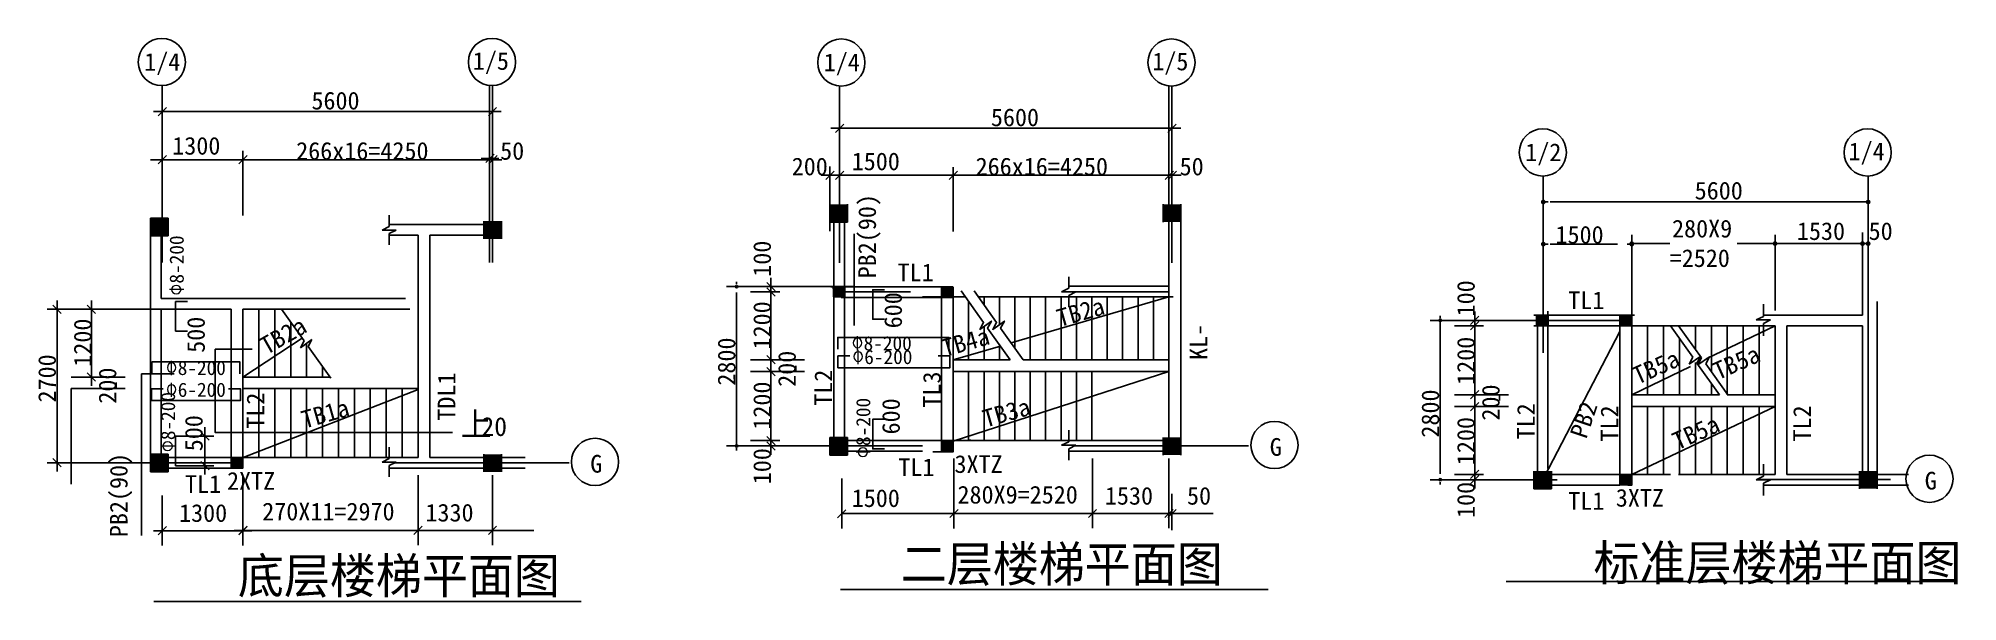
# Model space of a CAD drawing. Header units: metres. Extents: x 181446 to 213996, y 39657 to 49201.
import ezdxf

# ---------------------------------------------------------------- set-up
doc = ezdxf.new("R2010")
doc.units = ezdxf.units.M
for name, color, linetype in [('1', 7, 'Continuous'), ('15001', 7, 'Continuous'), ('220', 2, 'Continuous'), ('DOTE', 1, 'Continuous'), ('GJ', 1, 'Continuous'), ('PUB_DIM', 3, 'Continuous'), ('PUB_TEXT', 7, 'Continuous'), ('STAIR', 2, 'Continuous'), ('WALL', 255, 'Continuous'), ('WLL1', 7, 'Continuous')]:
    doc.layers.add(name, color=color, linetype=linetype)
doc.dimstyles.get("Standard").update_dxf_attribs({"dimtxt": 2.5, "dimasz": 2.5, "dimexe": 1.25, "dimexo": 0.625, "dimtad": 1, "dimcen": 2.5, "dimazin": 3, "dimtfac": 1, "dimtmove": 0, "dimatfit": 3})

# ---------------------------------------------------------------- blocks, each defined once
blk = doc.blocks.new('_DIMX')
blk.add_line((-150, 0), (150, 0))
blk.add_lwpolyline([(-70, -70), (70, 70)])
blk = doc.blocks.new('DOT')
at = {"color": 0, "linetype": 'BYBLOCK'}
blk.add_line((-0.5, 0), (-1, 0), dxfattribs=at)
blk.add_lwpolyline([(-0.25, 0, 0.5, 0.5, 1), (0.25, 0, 0.5, 0.5, 1)], format="xyseb", close=True, dxfattribs=at)
blk = doc.blocks.new('*D1')
for p, q in [((182002.46, 43269.39), (182002.46, 42684.32)), ((182002.21, 42684.32), (182001.96, 42684.32)), ((182002.46, 42099.25), (182002.46, 42684.32)), ((182002.46, 42684.32), (182002.46, 42684.32)), ((182002.71, 42684.32), (182002.96, 42684.32))]:
    blk.add_line(p, q)
at = {"layer": 'Defpoints'}
for p in [(182002.46, 43269.39), (182002.46, 42684.32), (182002.46, 42099.25)]:
    blk.add_point(p, dxfattribs=at)
at = {"layer": 'WALL', "insert": (182002.46, 42685.445), "char_height": 1, "attachment_point": 5}
blk.add_mtext('1200', dxfattribs=at)
blk = doc.blocks.new('*D2')
for p, q in [((182002.46, 42099.25), (182002.46, 41645.55)), ((182002.46, 42010.68), (182002.46, 41645.55)), ((182002.21, 41645.55), (182001.96, 41645.55)), ((182002.46, 41645.55), (182002.46, 41645.55)), ((182002.71, 41645.55), (182002.96, 41645.55))]:
    blk.add_line(p, q)
at = {"layer": 'Defpoints'}
for p in [(182002.46, 42099.25), (182002.46, 42010.68), (182002.46, 41645.55)]:
    blk.add_point(p, dxfattribs=at)
at = {"layer": 'WALL', "insert": (182002.46, 41646.675), "char_height": 1, "attachment_point": 5}
blk.add_mtext('100', dxfattribs=at)

msp = doc.modelspace()

# ---------------------------------------------------------------- hatches: boundary and pattern name
at = {"layer": 'WALL'}
h = msp.add_hatch(dxfattribs=at)
h.set_pattern_fill('SOLID')
h.paths.add_polyline_path([(194926.44, 44814.54), (194926.44, 44994.54), (195126.44, 44994.54), (195126.44, 44814.54)])
h = msp.add_hatch(dxfattribs=at)
h.set_pattern_fill('SOLID')
h.paths.add_polyline_path([(196761.86, 44804.54), (196761.86, 44984.54), (196961.86, 44984.54), (196961.86, 44804.54)])
h = msp.add_hatch(dxfattribs=at)
h.set_pattern_fill('SOLID')
h.paths.add_polyline_path([(206853.45, 44332.74), (206853.45, 44512.73), (207053.45, 44512.73), (207053.45, 44332.74)])
h = msp.add_hatch(dxfattribs=at)
h.set_pattern_fill('SOLID')
h.paths.add_polyline_path([(208269.32, 44332.74), (208269.32, 44512.73), (208469.32, 44512.73), (208469.32, 44332.74)])
h = msp.add_hatch(dxfattribs=at)
h.set_pattern_fill('SOLID')
h.paths.add_polyline_path([(196761.86, 42194.54), (196761.86, 42374.54), (196961.86, 42374.54), (196961.86, 42194.54)])
h = msp.add_hatch(dxfattribs=at)
h.set_pattern_fill('SOLID')
h.paths.add_polyline_path([(184715.74, 41919.25), (184715.74, 42099.25), (184915.74, 42099.25), (184915.74, 41919.25)])
h = msp.add_hatch(dxfattribs=at)
h.set_pattern_fill('SOLID')
h.paths.add_polyline_path([(208269.32, 41632.73), (208269.32, 41812.73), (208469.32, 41812.73), (208469.32, 41632.73)])

# ---------------------------------------------------------------- linework, layer by layer
for p, q in [((183547.16, 45406.16), (183547.16, 48401.02)), ((189097.16, 45406.16), (189097.16, 48401.02)), ((189147.16, 45828.78), (189147.16, 48401.02)), ((189147.16, 45406.16), (189147.16, 48401.02)), ((195034.92, 45398.03), (195034.92, 48392.9)), ((200620.88, 45398.03), (200620.88, 48392.9)), ((200670.88, 45398.03), (200670.88, 48392.9)), ((200670.88, 45820.65), (200670.88, 48392.9)), ((189147.16, 47961.2), (183547.16, 47961.2)), ((200670.88, 47678), (195070.88, 47678)), ((183547.16, 46201.29), (183547.16, 47295.12)), ((183547.16, 46201.29), (183547.16, 47295.12)), ((184915.74, 46201.29), (184915.74, 47295.12)), ((184915.74, 47295.12), (184915.74, 46995.12)), ((189147.16, 46201.29), (189147.16, 47323.51)), ((183347.16, 47145.12), (189147.16, 47145.12)), ((184916.74, 47145.12), (189153.56, 47145.12)), ((184963.14, 47145.12), (185003.14, 47145.12)), ((194870.88, 45936.98), (194870.88, 47030.81)), ((194870.88, 46880.81), (200670.88, 46880.81)), ((196440.46, 46880.81), (200677.27, 46880.81)), ((196948.05, 46880.81), (196988.05, 46880.81)), ((196961.86, 45926.98), (196961.86, 47020.8)), ((196961.86, 47020.8), (196961.86, 46720.8)), ((200670.88, 45936.98), (200670.88, 47059.2)), ((206969.32, 43873.79), (206969.32, 46868.65)), ((212479.32, 41724.16), (212479.32, 46868.65)), ((212479.32, 46428.83), (207087.05, 46428.83)), ((207087.05, 45714.96), (208227.05, 45714.96)), ((208469.32, 44591.13), (208469.32, 45873.36)), ((208549.32, 45723.36), (209112.9, 45723.36)), ((212479.32, 45723.36), (210255.75, 45723.36)), ((210899.32, 44591.13), (210899.32, 45873.36)), ((212479.32, 44591.13), (212479.32, 45873.36)), ((208469.32, 44412.73), (208469.32, 45506.56)), ((212479.32, 44412.73), (212479.32, 45534.96)), ((193964.31, 44995.97), (193116.42, 44995.97)), ((193886.94, 44995.97), (193136.42, 44995.97)), ((193286.42, 45035.97), (193286.42, 45075.97)), ((193540.36, 44995.97), (194019.7, 44995.97)), ((193869.7, 44905.54), (193869.7, 44994.97)), ((182440.6, 44610.68), (181592.7, 44610.68)), ((182363.23, 44610.68), (181612.7, 44610.68)), ((181762.7, 42010.68), (181762.7, 44610.68)), ((182345.98, 43462.82), (182345.98, 44610.68)), ((193286.42, 42295.97), (193286.42, 44895.97)), ((193526.17, 44904.54), (194019.7, 44904.54)), ((193526.17, 44904.54), (194019.7, 44904.54)), ((193869.7, 43755.69), (193869.7, 44903.54)), ((205900.49, 44421.3), (205052.59, 44421.3)), ((205900.49, 44421.3), (205052.59, 44421.3)), ((205222.59, 44461.3), (205222.59, 44501.3)), ((205222.59, 44421.3), (205222.59, 41821.3)), ((205222.59, 44381.3), (205222.59, 44341.3)), ((205462.35, 44421.3), (205955.87, 44421.3)), ((205462.35, 44332.73), (205955.87, 44332.73)), ((205462.35, 44332.73), (205955.87, 44332.73)), ((205805.87, 44333.73), (205805.87, 44420.3)), ((205805.87, 43163.59), (205805.87, 44331.73)), ((193526.17, 43754.69), (194019.7, 43754.69)), ((193526.17, 43754.69), (194441.41, 43754.69)), ((194291.41, 43755.69), (194291.41, 43756.69)), ((194291.41, 43654.69), (194291.41, 43554.69)), ((182002.46, 43461.82), (182495.98, 43461.82)), ((182002.46, 43461.82), (182917.69, 43461.82)), ((182767.69, 43462.82), (182767.69, 43463.82)), ((182767.69, 43369.39), (182767.69, 43269.39)), ((193526.17, 43554.69), (194441.41, 43554.69)), ((193526.17, 43554.69), (194019.7, 43554.69)), ((193869.7, 43553.69), (193869.7, 42385.54)), ((194291.41, 43553.69), (194291.41, 43552.69)), ((182002.46, 43269.39), (182917.69, 43269.39)), ((182767.69, 43268.39), (182767.69, 43267.39)), ((205462.35, 43162.59), (206377.58, 43162.59)), ((205462.35, 43162.59), (205955.87, 43162.59)), ((206227.58, 43163.59), (206227.58, 43164.59)), ((206227.58, 43062.59), (206227.58, 43162.59)), ((205462.35, 42962.59), (206377.58, 42962.59)), ((205462.35, 42962.59), (205955.87, 42962.59)), ((205805.87, 42961.59), (205805.87, 41813.73)), ((206227.58, 42961.59), (206227.58, 42960.59)), ((183974.07, 42460.49), (184419.67, 42460.49)), ((184269.67, 42461.49), (184269.67, 42462.49)), ((184269.67, 41960.49), (184269.67, 42460.49)), ((193286.42, 42335.97), (193286.42, 42375.97)), ((193526.17, 42384.54), (194019.7, 42384.54)), ((193526.17, 42384.54), (194019.7, 42384.54)), ((193869.7, 42383.54), (193869.7, 42296.97)), ((182440.6, 42010.68), (181592.7, 42010.68)), ((182440.6, 42010.68), (181592.7, 42010.68)), ((193964.31, 42295.97), (193116.42, 42295.97)), ((193964.31, 42295.97), (193116.42, 42295.97)), ((193286.42, 42255.97), (193286.42, 42215.97)), ((193526.17, 42295.97), (194019.7, 42295.97)), ((196973.36, 42084.54), (196973.36, 40899.94)), ((199324.04, 42084.54), (199324.04, 40899.94)), ((200619.22, 42084.54), (200619.22, 40899.94)), ((183974.07, 41960.49), (184419.67, 41960.49)), ((184269.67, 41959.49), (184269.67, 41958.49)), ((184915.74, 41799.25), (184915.74, 40614.64)), ((187885.75, 41799.25), (187885.75, 40614.64)), ((189147.16, 41799.25), (189147.16, 40614.64)), ((195070.88, 41741.47), (195070.88, 40893.75)), ((196973.36, 41741.47), (196973.36, 40893.75)), ((205900.49, 41721.3), (205052.59, 41721.3)), ((205823.12, 41721.3), (205072.59, 41721.3)), ((205222.59, 41681.3), (205222.59, 41641.3)), ((205462.35, 41812.73), (205955.87, 41812.73)), ((205462.35, 41812.73), (205955.87, 41812.73)), ((205476.54, 41721.3), (205955.87, 41721.3)), ((205805.87, 41811.73), (205805.87, 41722.3)), ((183547.16, 41456.18), (183547.16, 40608.46)), ((184915.74, 41456.18), (184915.74, 40608.46)), ((200758.46, 41149.94), (195070.88, 41149.94)), ((199174.04, 41149.94), (199474.04, 41149.94)), ((199323.04, 41149.94), (199322.04, 41149.94)), ((200620.22, 41149.94), (200621.22, 41149.94)), ((200759.46, 41149.94), (201370.88, 41149.94)), ((184914.74, 40858.46), (183548.16, 40858.46)), ((185065.74, 40864.64), (184765.74, 40864.64)), ((189234.75, 40864.64), (184916.74, 40864.64)), ((187735.75, 40864.64), (188035.75, 40864.64)), ((187884.75, 40864.64), (187883.75, 40864.64)), ((189148.16, 40864.64), (189149.16, 40864.64)), ((189235.75, 40864.64), (189847.16, 40864.64))]:
    msp.add_line(p, q)
for points in [[(193286.42, 45015.97, -1), (193286.42, 44975.97, -1)], [(205222.59, 44441.3, -1), (205222.59, 44401.3, -1)], [(205222.59, 44401.3, 1), (205222.59, 44441.3, 1)], [(193286.42, 42275.97, 1), (193286.42, 42315.97, 1)], [(193286.42, 42315.97, -1), (193286.42, 42275.97, -1)], [(205222.59, 41701.3, 1), (205222.59, 41741.3, 1)]]:
    msp.add_lwpolyline(points, format="xyb", close=True)
for points in [[(195140.88, 41213.75), (195000.88, 41073.75)], [(197043.36, 41219.94), (196903.36, 41079.94)], [(199254.04, 41079.94), (199394.04, 41219.94)], [(184985.74, 40934.64), (184845.74, 40794.64)], [(187815.75, 40794.64), (187955.75, 40934.64)]]:
    msp.add_lwpolyline(points)
at = {"layer": '1'}
for p, q in [((184915.74, 44793.18), (187673.73, 44793.18)), ((185570.6, 44611.68), (187745.2, 44611.68))]:
    msp.add_line(p, q, dxfattribs=at)
at = {"layer": '15001'}
for p, q in [((194870.88, 46089.78), (194870.88, 46389.78)), ((194870.88, 46089.78), (194870.88, 46389.78)), ((195170.88, 46389.78), (195170.88, 46089.78)), ((195170.88, 46389.78), (195170.88, 46089.78)), ((200524.45, 46089.78), (200524.45, 46389.78)), ((200524.45, 46089.78), (200524.45, 46389.78)), ((200824.45, 46389.78), (200824.45, 46089.78)), ((200824.45, 46389.78), (200824.45, 46089.78)), ((183347.16, 46153.77), (183647.16, 46153.77)), ((183347.16, 46153.77), (183647.16, 46153.77)), ((183347.16, 45853.77), (183347.16, 46153.77)), ((183347.16, 45853.77), (183347.16, 46153.77)), ((183647.16, 46153.77), (183647.16, 45853.77)), ((183647.16, 46153.77), (183647.16, 45853.77)), ((183647.16, 46153.76), (183647.16, 46098.52)), ((183647.16, 46153.76), (183647.16, 46098.52)), ((189000.73, 45804.49), (189000.73, 46104.49)), ((189000.73, 45804.49), (189000.73, 46104.49)), ((189300.73, 46104.49), (189300.73, 45804.49)), ((189300.73, 46104.49), (189300.73, 45804.49)), ((195170.88, 46089.78), (194870.88, 46089.78)), ((195170.88, 46089.78), (194870.88, 46089.78)), ((200618.66, 46154.54), (200618.66, 44822.25)), ((183647.16, 45853.77), (183347.16, 45853.77)), ((183647.16, 45853.77), (183347.16, 45853.77)), ((187885.75, 45869.25), (187885.75, 43269.39)), ((188085.75, 45869.25), (188085.75, 43269.39)), ((196761.86, 44804.54), (196761.86, 44984.54)), ((196961.86, 44804.54), (196961.86, 44984.54)), ((184715.74, 44613.18), (184715.74, 42099.25)), ((184915.74, 44611.68), (184915.74, 43412)), ((185185.74, 44611.68), (185185.74, 43461.82)), ((185455.74, 44611.68), (185455.74, 43461.82)), ((196761.86, 44894.54), (196761.86, 42374.54)), ((196961.86, 44804.54), (196961.86, 42384.54)), ((197223.06, 44744), (197223.06, 43754.69)), ((197484.26, 44804.54), (197484.26, 44686.29)), ((197745.46, 44804.54), (197745.46, 44350.06)), ((198006.66, 44804.54), (198006.66, 43952.58)), ((198267.86, 44804.54), (198267.86, 43754.69)), ((198529.06, 44804.54), (198529.06, 43754.69)), ((198790.26, 44804.54), (198790.26, 43754.69)), ((199051.46, 44804.54), (199051.46, 43754.69)), ((199312.66, 44804.54), (199312.66, 43754.69)), ((199573.86, 44804.54), (199573.86, 43754.69)), ((199835.06, 44804.54), (199835.06, 43754.69)), ((200096.26, 44804.54), (200096.26, 43754.69)), ((200357.46, 44804.54), (200357.46, 43754.69)), ((200618.66, 44822.25), (200618.66, 42384.54)), ((184915.74, 44519.25), (184915.74, 42099.25)), ((185725.75, 44393.77), (185725.75, 43461.82)), ((197484.26, 44320.8), (197484.26, 43754.69)), ((206853.45, 44332.74), (206853.45, 44512.73)), ((207053.45, 44332.74), (207053.45, 44512.73)), ((208269.32, 44332.74), (208269.32, 44512.73)), ((208269.32, 41732.73), (208269.32, 44332.73)), ((208469.32, 44332.74), (208469.32, 44512.73)), ((208469.32, 41912.73), (208469.32, 44332.73)), ((208469.32, 43119.98), (208469.32, 44332.73)), ((208739.32, 43162.59), (208739.32, 44332.73)), ((209009.32, 43162.59), (209009.32, 44332.73)), ((209549.32, 43933.56), (209549.32, 44332.73)), ((209819.32, 43555.9), (209819.32, 44332.73)), ((210089.32, 43162.59), (210089.32, 44332.73)), ((210359.32, 43162.59), (210359.32, 44332.73)), ((210629.32, 43162.59), (210629.32, 44332.73)), ((210899.32, 41812.73), (210899.32, 44332.73)), ((211099.32, 41812.73), (211099.32, 44332.73)), ((185995.74, 44032.71), (185995.74, 43461.82)), ((197745.46, 44010.29), (197745.46, 43754.69)), ((209279.32, 43162.59), (209279.32, 44114.83)), ((186265.74, 43635.34), (186265.74, 43461.82)), ((196961.86, 43754.69), (197927.45, 43754.69)), ((198147.56, 43754.69), (200618.66, 43754.69)), ((209549.32, 43162.59), (209549.32, 43706.86)), ((184915.74, 43461.82), (186389.29, 43461.82)), ((184915.74, 43312), (184915.74, 42099.25)), ((196961.86, 43554.69), (197927.45, 43554.69)), ((197223.06, 43554.69), (197223.06, 42384.54)), ((197484.26, 43554.69), (197484.26, 42384.54)), ((197745.46, 43554.69), (197745.46, 42384.54)), ((197789.46, 43554.69), (200618.66, 43554.69)), ((198006.66, 43554.69), (198006.66, 42384.54)), ((198267.86, 43554.69), (198267.86, 42384.54)), ((198529.06, 43554.69), (198529.06, 42384.54)), ((198790.26, 43554.69), (198790.26, 42384.54)), ((199051.46, 43554.69), (199051.46, 42384.54)), ((199312.66, 43554.69), (199312.66, 42384.54)), ((209819.32, 43162.59), (209819.32, 43356.4)), ((184915.74, 43269.39), (186403.74, 43269.39)), ((185185.74, 43269.39), (185185.74, 42099.25)), ((185455.74, 43269.39), (185455.74, 42099.25)), ((185725.75, 43269.39), (185725.75, 42099.25)), ((185995.74, 43269.39), (185995.74, 42725.12)), ((186265.74, 43269.39), (186265.74, 42099.25)), ((186265.74, 43269.39), (187885.75, 43269.39)), ((186265.74, 43269.39), (186265.74, 43075.58)), ((186535.74, 43269.39), (186535.74, 42099.25)), ((186805.74, 43269.39), (186805.74, 42099.25)), ((187075.75, 43269.39), (187075.75, 42099.25)), ((187075.75, 43269.39), (187075.75, 42099.25)), ((187345.74, 43269.39), (187345.74, 42099.25)), ((187615.75, 43269.39), (187615.75, 42099.25)), ((187615.75, 43269.39), (187615.75, 42099.25)), ((187885.75, 43269.39), (187885.75, 42099.25)), ((188085.75, 43269.39), (188085.75, 42099.25)), ((208469.32, 43162.59), (209957.32, 43162.59)), ((210089.32, 43162.59), (210899.32, 43162.59)), ((185995.74, 42725.12), (185995.74, 42099.25)), ((208469.32, 42962.59), (210899.32, 42962.59)), ((208469.32, 41632.73), (208469.32, 42919.98)), ((208739.32, 41812.73), (208739.32, 42962.59)), ((209009.32, 41812.73), (209009.32, 42962.59)), ((209279.32, 41812.73), (209279.32, 42962.59)), ((209549.32, 41812.73), (209549.32, 42962.59)), ((209819.32, 41812.73), (209819.32, 42962.59)), ((210089.32, 41812.73), (210089.32, 42962.59)), ((210359.32, 41812.73), (210359.32, 42962.59)), ((210629.32, 41812.73), (210629.32, 42962.59)), ((194870.88, 42439.78), (195170.88, 42439.78)), ((194870.88, 42439.78), (195170.88, 42439.78)), ((194870.88, 42139.78), (194870.88, 42439.78)), ((194870.88, 42139.78), (194870.88, 42439.78)), ((195170.88, 42439.78), (195170.88, 42139.78)), ((195170.88, 42439.78), (195170.88, 42139.78)), ((195170.88, 42439.78), (195170.88, 42384.54)), ((195170.88, 42439.78), (195170.88, 42384.54)), ((196761.86, 42194.54), (196761.86, 42374.54)), ((196961.86, 42194.54), (196961.86, 42374.54)), ((197249.46, 42406.05), (197249.46, 42384.54)), ((200524.45, 42139.78), (200524.45, 42439.78)), ((200524.45, 42139.78), (200524.45, 42439.78)), ((200824.45, 42439.78), (200824.45, 42139.78)), ((200824.45, 42439.78), (200824.45, 42139.78)), ((183347.16, 41854.49), (183347.16, 42154.49)), ((183347.16, 41854.49), (183347.16, 42154.49)), ((183347.16, 42154.49), (183647.16, 42154.49)), ((183347.16, 42154.49), (183647.16, 42154.49)), ((183647.16, 42154.49), (183647.16, 42099.25)), ((183647.16, 42154.49), (183647.16, 42099.25)), ((183647.16, 42154.49), (183647.16, 41854.49)), ((183647.16, 42154.49), (183647.16, 41854.49)), ((184715.74, 41919.25), (184715.74, 42099.25)), ((184915.74, 41919.25), (184915.74, 42099.25)), ((185725.75, 42120.75), (185725.75, 42099.25)), ((189000.73, 41854.49), (189000.73, 42154.49)), ((189000.73, 41854.49), (189000.73, 42154.49)), ((189300.73, 42154.49), (189300.73, 41854.49)), ((189300.73, 42154.49), (189300.73, 41854.49)), ((195170.88, 42139.78), (194870.88, 42139.78)), ((195170.88, 42139.78), (194870.88, 42139.78)), ((209549.32, 42211.9), (209549.32, 41812.73)), ((183647.16, 41854.49), (183347.16, 41854.49)), ((183647.16, 41854.49), (183347.16, 41854.49)), ((206807.05, 41567.98), (206807.05, 41867.98)), ((206807.05, 41567.98), (206807.05, 41867.98)), ((207107.05, 41867.98), (207107.05, 41567.98)), ((207107.05, 41867.98), (207107.05, 41567.98)), ((208269.32, 41632.73), (208269.32, 41812.73)), ((208469.32, 41632.73), (208469.32, 41812.73)), ((209279.32, 41834.24), (209279.32, 41812.73)), ((212332.89, 41567.98), (212332.89, 41867.98)), ((212332.89, 41567.98), (212332.89, 41867.98)), ((212632.89, 41867.98), (212632.89, 41567.98)), ((212632.89, 41867.98), (212632.89, 41567.98)), ((207107.05, 41567.98), (206807.05, 41567.98)), ((207107.05, 41567.98), (206807.05, 41567.98))]:
    msp.add_line(p, q, dxfattribs=at)
for points in [[(195170.88, 46389.78), (195170.88, 46089.78), (194870.88, 46389.78), (194870.88, 46089.78)], [(195170.88, 46389.78), (195170.88, 46089.78), (194870.88, 46389.78), (194870.88, 46089.78)], [(200824.45, 46389.78), (200824.45, 46089.78), (200524.45, 46389.78), (200524.45, 46089.78)], [(200824.45, 46389.78), (200824.45, 46089.78), (200524.45, 46389.78), (200524.45, 46089.78)], [(183647.16, 46153.77), (183647.16, 45853.77), (183347.16, 46153.77), (183347.16, 45853.77)], [(183647.16, 46153.76), (183647.16, 45853.76), (183347.16, 46153.76), (183347.16, 45853.76)], [(189300.73, 46104.49), (189300.73, 45804.49), (189000.73, 46104.49), (189000.73, 45804.49)], [(189300.73, 46104.49), (189300.73, 45804.49), (189000.73, 46104.49), (189000.73, 45804.49)], [(195170.88, 42439.78), (195170.88, 42139.78), (194870.88, 42439.78), (194870.88, 42139.78)], [(195170.88, 42439.78), (195170.88, 42139.78), (194870.88, 42439.78), (194870.88, 42139.78)], [(200824.45, 42439.78), (200824.45, 42139.78), (200524.45, 42439.78), (200524.45, 42139.78)], [(200824.45, 42439.78), (200824.45, 42139.78), (200524.45, 42439.78), (200524.45, 42139.78)], [(183647.16, 42154.49), (183647.16, 41854.49), (183347.16, 42154.49), (183347.16, 41854.49)], [(183647.16, 42154.49), (183647.16, 41854.49), (183347.16, 42154.49), (183347.16, 41854.49)], [(189300.73, 42154.49), (189300.73, 41854.49), (189000.73, 42154.49), (189000.73, 41854.49)], [(189300.73, 42154.49), (189300.73, 41854.49), (189000.73, 42154.49), (189000.73, 41854.49)], [(207107.05, 41867.98), (207107.05, 41567.98), (206807.05, 41867.98), (206807.05, 41567.98)], [(207107.05, 41867.97), (207107.05, 41567.97), (206807.05, 41867.97), (206807.05, 41567.97)], [(212632.89, 41867.98), (212632.89, 41567.98), (212332.89, 41867.98), (212332.89, 41567.98)], [(212632.89, 41867.97), (212632.89, 41567.97), (212332.89, 41867.97), (212332.89, 41567.97)]]:
    msp.add_solid(points, dxfattribs=at)
at = {"layer": '220'}
for points in [[(195051.85, 39862.48), (202301.56, 39862.48)], [(206341.69, 39999.82), (213591.4, 39999.82)], [(183402.85, 39657.22), (190652.56, 39657.22)]]:
    msp.add_lwpolyline(points, dxfattribs=at)
at = {"layer": 'DOTE'}
for p, q in [((193964.31, 44995.97), (195268.89, 44995.97)), ((182440.6, 44610.68), (183745.17, 44610.68)), ((205900.49, 44421.3), (208469.32, 44421.3)), ((182440.6, 42010.68), (184915.74, 42010.68)), ((187495.36, 42010.68), (190446.19, 42010.68)), ((193964.31, 42295.97), (196439.46, 42295.97)), ((199019.07, 42295.97), (201969.9, 42295.97)), ((205900.49, 41721.3), (207205.06, 41721.3)), ((210586.88, 41724.16), (212856.75, 41724.16))]:
    msp.add_line(p, q, dxfattribs=at)
for centre in [(183539.34, 48800.95), (189139.34, 48800.95), (195063.05, 48792.82), (200663.05, 48792.82), (206961.5, 47268.57), (212471.5, 47268.57), (202410.48, 42310.01), (190886.76, 42024.72), (213518.92, 41738.2)]:
    msp.add_circle(centre, 400, dxfattribs=at)
at = {"layer": 'GJ'}
for p, q in [((200824.45, 44843.12), (200824.45, 46089.78)), ((212382.89, 44512.73), (212382.89, 45909.41)), ((195282.31, 44333.63), (195282.31, 45887.6)), ((197943.51, 44041.27), (200618.66, 44822.25)), ((200824.45, 42439.78), (200824.45, 44843.12)), ((212632.89, 41867.97), (212632.89, 44741.36)), ((212382.89, 41867.97), (212382.89, 44332.73)), ((196961.86, 43754.69), (197761.28, 43988.07)), ((183193.42, 40775.24), (183193.42, 43514.98)), ((183193.42, 43514.98), (183746.01, 43514.98)), ((196961.86, 42374.54), (200618.66, 43554.69)), ((200670.88, 41484.5), (200670.88, 40868.87))]:
    msp.add_line(p, q, dxfattribs=at)
for points in [[(195797.78, 44941.82), (195597.78, 44941.82), (195597.78, 44441.82), (195797.78, 44441.82)], [(183974.07, 44740.07), (183774.07, 44740.07), (183774.07, 44240.07), (183974.07, 44240.07)], [(195003.31, 43935.28), (195003.31, 44135.28), (196887.38, 44135.28), (196887.38, 43935.28)], [(183370.54, 43518.14), (183370.54, 43718.14), (184863.7, 43718.14), (184863.7, 43518.14)], [(195206.86, 43819.17), (195006.86, 43819.17), (195006.86, 43619.17), (196905.77, 43619.17), (196905.77, 43819.17), (196705.77, 43819.17)], [(183563.33, 43263.86), (183363.33, 43263.86), (183363.33, 43063.86), (184871.33, 43063.86), (184871.33, 43263.86), (184671.33, 43263.86)], [(195797.78, 42745.79), (195597.78, 42745.79), (195597.78, 42245.79), (195797.78, 42245.79)], [(183974.07, 42460.49), (183774.07, 42460.49), (183774.07, 41960.49), (183974.07, 41960.49)]]:
    msp.add_lwpolyline(points, dxfattribs=at)
at = {"layer": 'PUB_DIM'}
msp.add_lwpolyline([(185074.22, 43933.47), (184445.26, 43933.47), (184445.26, 42522.32), (188468.21, 42522.32)], dxfattribs=at)
at = {"layer": 'STAIR'}
for p, q in [((187396.62, 46013.15), (187276.62, 45953.15)), ((187276.62, 45953.15), (187516.62, 45953.15)), ((187396.62, 46205.94), (187396.62, 46013.15)), ((187516.62, 45953.15), (187396.62, 45893.15)), ((187396.62, 45893.15), (187396.62, 45700.36)), ((198920.34, 44966.15), (198800.34, 44906.15)), ((198920.34, 45158.93), (198920.34, 44966.15)), ((185952.37, 44075.48), (185570.6, 44611.68)), ((198800.34, 44906.15), (199040.34, 44906.15)), ((199040.34, 44906.15), (198920.34, 44846.15)), ((198920.34, 44846.15), (198920.34, 44653.36)), ((210702.32, 44696.46), (210702.32, 44489.63)), ((209505.95, 43796.54), (209124.17, 44332.73)), ((209655.02, 43785.72), (209263.95, 44332.73)), ((210702.32, 44489.63), (210582.32, 44429.63)), ((210582.32, 44429.63), (210822.32, 44429.63)), ((210822.32, 44429.63), (210702.32, 44369.63)), ((210702.32, 44369.63), (210702.32, 44162.8)), ((186084.92, 44096.2), (185889.41, 43957)), ((185889.41, 43957), (185952.37, 44075.48)), ((186021.97, 43977.73), (186084.92, 44096.2)), ((186403.74, 43441.53), (186021.97, 43977.73)), ((209638.5, 43817.26), (209442.99, 43678.06)), ((209442.99, 43678.06), (209505.95, 43796.54)), ((209575.55, 43698.78), (209638.5, 43817.26)), ((209957.32, 43162.59), (209575.55, 43698.78)), ((209787.54, 43806.7), (209592.3, 43667.12)), ((209592.3, 43667.12), (209655.02, 43785.72)), ((209724.81, 43688.1), (209787.54, 43806.7)), ((210100.51, 43162.59), (209724.81, 43688.1)), ((198920.34, 42366.6), (198800.34, 42306.6)), ((198920.34, 42559.39), (198920.34, 42366.6)), ((187396.62, 42081.31), (187276.62, 42021.31)), ((187276.62, 42021.31), (187516.62, 42021.31)), ((187396.62, 42274.1), (187396.62, 42081.31)), ((187516.62, 42021.31), (187396.62, 41961.31)), ((198800.34, 42306.6), (199040.34, 42306.6)), ((199040.34, 42306.6), (198920.34, 42246.6)), ((198920.34, 42246.6), (198920.34, 42053.81)), ((187396.62, 41961.31), (187396.62, 41768.52)), ((210702.32, 41781.88), (210582.32, 41721.88)), ((210582.32, 41721.88), (210822.32, 41721.88)), ((210702.32, 41988.72), (210702.32, 41781.88)), ((210822.32, 41721.88), (210702.32, 41661.88)), ((210702.32, 41661.88), (210702.32, 41455.05))]:
    msp.add_line(p, q, dxfattribs=at)
for points in [[(197927.45, 43754.69), (197545.68, 44290.88), (197608.63, 44409.36), (197413.13, 44270.16), (197476.08, 44388.64), (197094.31, 44924.83)], [(198147.56, 43754.69), (197765.79, 44290.88), (197828.74, 44409.36), (197633.23, 44270.16), (197696.19, 44388.64), (197314.42, 44924.83)]]:
    msp.add_lwpolyline(points, dxfattribs=at)
at = {"layer": 'WALL'}
for p, q in [((194870.88, 46089.78), (194870.88, 46334.54)), ((194938.32, 42204.54), (194938.32, 46334.54)), ((183347.16, 45853.77), (183347.16, 46098.52)), ((183347.16, 41919.25), (183347.16, 46049.25)), ((183527.16, 45853.77), (183527.16, 45918.52)), ((187396.62, 46049.25), (189085.43, 46049.25)), ((195050.88, 46089.78), (195050.88, 46154.54)), ((195118.32, 42139.78), (195118.32, 46154.54)), ((183527.16, 44793.18), (183527.16, 45869.25)), ((187396.62, 45869.25), (187885.75, 45869.25)), ((188085.75, 45869.25), (189170.43, 45869.25)), ((194883.71, 44993.11), (196961.86, 44993.11)), ((198920.34, 45002.25), (200609.15, 45002.25)), ((183527.16, 44793.18), (184915.74, 44793.18)), ((183527.16, 41854.49), (183527.16, 44613.18)), ((183527.16, 44613.18), (184715.74, 44613.18)), ((184915.74, 44611.68), (185570.6, 44611.68)), ((196239.46, 44904.54), (195050.88, 44904.54)), ((195063.71, 44813.11), (196961.86, 44813.11)), ((196439.46, 44822.25), (197167.35, 44822.25)), ((197387.46, 44822.25), (200618.66, 44822.25)), ((199037.13, 44904.54), (200618.66, 44904.54)), ((200618.66, 44822.25), (200694.15, 44822.25)), ((206807.05, 44512.73), (208517.05, 44512.73)), ((206807.05, 44332.73), (210899.32, 44332.73)), ((206868.85, 44512.73), (206868.85, 41732.73)), ((207048.85, 44577.49), (207048.85, 41912.73)), ((208307.05, 44332.73), (210899.32, 44332.73)), ((209741.7, 43775.29), (210899.32, 44332.73)), ((210702.32, 44512.73), (212382.89, 44512.73)), ((211099.32, 44332.73), (212382.89, 44332.73)), ((211099.32, 44332.73), (212207.05, 44332.73)), ((184915.74, 43461.82), (185918.01, 44123.73)), ((206982.07, 41765.52), (208269.32, 44232.73)), ((208469.32, 43162.59), (209465.83, 43642.45)), ((184921.83, 42099.25), (187885.75, 43248.64)), ((208469.32, 41812.73), (210899.32, 42962.59)), ((194870.88, 42139.78), (194870.88, 42384.54)), ((197094.31, 42384.54), (195160.88, 42384.54)), ((196370.88, 42384.54), (197094.31, 42384.54)), ((196979.46, 42384.54), (199409.46, 42384.54)), ((199409.46, 42384.54), (197234.08, 42384.54)), ((199312.66, 42384.54), (200489.46, 42384.54)), ((200280.88, 42384.54), (199609.46, 42384.54)), ((200470.88, 42384.54), (200824.45, 42384.54)), ((183347.16, 41854.49), (183347.16, 42099.25)), ((185570.6, 42099.25), (183637.16, 42099.25)), ((184847.16, 42099.25), (185570.6, 42099.25)), ((185455.74, 42099.25), (187885.75, 42099.25)), ((187885.75, 42099.25), (185710.37, 42099.25)), ((188757.16, 42099.25), (188085.75, 42099.25)), ((188085.75, 42099.25), (188965.75, 42099.25)), ((188947.16, 42099.25), (189700.73, 42099.25)), ((195050.88, 42139.78), (195050.88, 42204.54)), ((195160.88, 42204.54), (196439.46, 42204.54)), ((196616.5, 42194.54), (196961.86, 42194.54)), ((196893.28, 42194.54), (196961.86, 42194.54)), ((198920.34, 42204.54), (200824.45, 42204.54)), ((198920.34, 42204.54), (200280.88, 42204.54)), ((183527.16, 41854.49), (183527.16, 41919.25)), ((183637.16, 41919.25), (184915.74, 41919.25)), ((184570.39, 41919.25), (184915.74, 41919.25)), ((184847.16, 41919.25), (184915.74, 41919.25)), ((187396.62, 41919.25), (189700.73, 41919.25)), ((187396.62, 41919.25), (188757.16, 41919.25)), ((206807.05, 41567.98), (206807.05, 41812.73)), ((208469.32, 41812.73), (207097.05, 41812.73)), ((208400.74, 41812.73), (208469.32, 41812.73)), ((209124.17, 41812.73), (208469.32, 41812.73)), ((210899.32, 41812.73), (209263.95, 41812.73)), ((209263.95, 41812.73), (210899.32, 41812.73)), ((209279.32, 41812.73), (209263.95, 41812.73)), ((211099.32, 41812.73), (212207.05, 41812.73)), ((212332.89, 41812.73), (211099.32, 41812.73)), ((212407.05, 41812.73), (213160.62, 41812.73)), ((206987.05, 41567.98), (206987.05, 41632.73)), ((208269.32, 41632.73), (207107.05, 41632.73)), ((208400.74, 41632.73), (208469.32, 41632.73)), ((210702.32, 41632.73), (213160.62, 41632.73))]:
    msp.add_line(p, q, dxfattribs=at)

# ---------------------------------------------------------------- block references
for p, rotation in [((183547.16, 47961.2), 180), ((189147.16, 47961.2), 180), ((195034.92, 47678), 180), ((200670.88, 47678), 180), ((183547.16, 47145.12), 180), ((184915.74, 47145.12), 180), ((194870.88, 46880.81), 180), ((195034.92, 46880.81), 180), ((196964.4, 46880.81), 180), ((193869.7, 44995.97), 90), ((193869.7, 44904.54), 90), ((193869.7, 44904.54), 270), ((181762.7, 44610.68), 270), ((182345.98, 44610.68), 270), ((193869.7, 43754.69), 270), ((193869.7, 43554.69), 90), ((182345.98, 43461.82), 270), ((184269.67, 42460.49), 270), ((193869.7, 42384.54), 90), ((193869.7, 42384.54), 270), ((193869.7, 42295.97), 270), ((181762.7, 42010.68), 270), ((184269.67, 41960.49), 90), ((200619.22, 41149.94), 180), ((200670.88, 41149.94), 180), ((183547.16, 40858.46), 180), ((189147.16, 40864.64), 180)]:
    msp.add_blockref('_DIMX', p, dxfattribs=dict(rotation=rotation))
for p in [(189104.56, 47167.17), (189154.56, 47145.12), (200628.27, 46880.81), (200678.27, 46880.81), (199324.04, 41149.94), (184915.74, 40858.46), (187885.75, 40864.64)]:
    msp.add_blockref('_DIMX', p)
at = {"yscale": 80, "zscale": 80}
for p, xscale in [((206969.32, 46428.83), -80), ((212479.32, 46428.83), 80), ((206969.32, 45714.96), -80), ((210899.32, 45723.36), 80), ((212382.89, 45723.36), 80), ((212479.32, 45723.36), 80)]:
    msp.add_blockref('DOT', p, dxfattribs=dict(at, xscale=xscale))
at = {"yscale": 80, "zscale": 80, "rotation": 180}
for p, xscale in [((208469.32, 45714.96), -80), ((208469.32, 45723.36), 80)]:
    msp.add_blockref('DOT', p, dxfattribs=dict(at, xscale=xscale))
at = {"xscale": -1}
for p, rotation in [((205805.87, 44421.3), 270), ((205805.87, 44332.73), 90), ((205805.87, 44332.73), 270), ((205805.87, 43162.59), 90), ((205805.87, 42961.59), 270), ((205805.87, 41812.73), 270), ((205805.87, 41812.73), 90), ((205805.87, 41721.3), 90)]:
    msp.add_blockref('_DIMX', p, dxfattribs=dict(at, rotation=rotation))

# ---------------------------------------------------------------- texts
for s, p in [('5600', (186076.86, 47996.92)), ('5600', (197600.58, 47713.71)), ('1300', (183716.43, 47231.64)), ('266x16=4250', (185818.01, 47145.12)), ('50', (189277.73, 47145.12)), ('1500', (195240.14, 46967.33)), ('266x16=4250', (197341.72, 46880.81)), ('50', (200801.45, 46880.81)), ('5600', (209536.75, 46472.09)), ('1500', (207176.32, 45724.07)), ('280X9', (209152.9, 45827.68)), ('1530', (211270.45, 45785.54)), ('50', (212486.77, 45785.54)), ('=2520', (209112.9, 45327.68)), ('1500', (195240.14, 41260.17)), ('1530', (199534.17, 41299.94)), ('50', (200926.74, 41299.94)), ('1300', (183831.45, 41008.46)), ('1330', (188010.46, 41014.64))]:
    msp.add_text(s, height=300).set_placement(p)
for s, p in [('100', (193869.7, 45161.45)), ('100', (205805.87, 44489.65)), ('1200', (193869.7, 43929.61)), ('600', (196091.77, 44287.66)), ('500', (184268.05, 43872.8)), ('2800', (193266.42, 43316.28)), ('1200', (205805.87, 43328.84)), ('2700', (181742.7, 43030.99)), ('200', (194291.41, 43296.11)), ('200', (182767.69, 43010.82)), ('1200', (193869.7, 42569.61)), ('200', (206227.58, 42724.31)), ('600', (196055.4, 42489.72)), ('2800', (205202.59, 42435.78)), ('500', (184231.68, 42204.42)), ('1200', (205805.87, 41968.84)), ('100', (193869.7, 41645.12)), ('100', (205805.87, 41073.32))]:
    msp.add_text(s, height=300, rotation=90).set_placement(p)
at = {"layer": '220'}
for s, p in [('标准层楼梯平面图', (207820.8, 40014.5)), ('底层楼梯平面图', (184829.61, 39795.54)), (' 二层楼梯平面图', (195664.48, 39994.24))]:
    msp.add_text(s, height=600, dxfattribs=at).set_placement(p)
at = {"layer": 'GJ'}
for p in [(195651.05, 45134.65), (182958.37, 40748.43)]:
    msp.add_text('PB2(90)', height=300, rotation=90, dxfattribs=at).set_placement(p)
at = {"layer": 'PUB_TEXT'}
for p in [(183910.75, 44840.35), (183764.21, 42187.17), (195555.16, 42087.8)]:
    msp.add_text('%%1308-200', height=240, rotation=90, dxfattribs=at).set_placement(p)
for s, height, p in [('%%1308-200', 240, (195236.29, 43913.82)), ('%%1308-200', 240, (183603.52, 43496.69)), ('%%1306-200', 240, (195247.05, 43682.36)), ('%%1306-200', 240, (183603.52, 43127.05)), ('上', 400, (188610.61, 42463.03)), ('20', 320, (188959.05, 42463.03))]:
    msp.add_text(s, height=height, dxfattribs=at).set_placement(p)
at = {"layer": 'WALL'}
for s, p in [('1/4', (183241.11, 48653.82)), ('1/5', (188814.3, 48668.67)), ('1/4', (194764.82, 48645.69)), ('1/5', (200338.02, 48660.54)), ('1/2', (206663.27, 47121.45)), ('1/4', (212146.46, 47136.29)), ('TL1', (196017.64, 45085.38)), ('TL1', (207392.22, 44613.57)), ('G', (202330.32, 42127.88)), ('G', (190806.6, 41842.58)), ('TL1', (196031.68, 41784.6)), ('3XTZ', (196983.41, 41838.21)), ('TL1', (183932.33, 41499.31)), ('2XTZ', (184645.4, 41552.92)), ('G', (213438.76, 41556.07)), ('280X9=2520', (197034.12, 41318.94)), ('TL1', (207392.22, 41212.8)), ('3XTZ', (208198.98, 41266.41)), ('270X11=2970', (185242.32, 41033.64))]:
    msp.add_text(s, height=300, dxfattribs=at).set_placement(p)
for s, rotation, p in [('TB2a', 15.93, (198769.21, 44308.34)), ('TB2a', 29.75, (185317.94, 43832.94)), ('KL-', 90, (201272.19, 43752.16)), ('TB4a', 15.93, (196819.26, 43800.29)), ('TB5a', 24.12, (208570.06, 43330.32)), ('TB5a', 24.12, (209933.94, 43406.46)), ('TDL1', 90, (188518.29, 42721.87)), ('TL2', 90, (194908.38, 42974.65)), ('TL3', 90, (196749.57, 42944.25)), ('TL2', 90, (185277.58, 42585.59)), ('TB1a', 15.93, (185959.9, 42587.25)), ('TB3a', 15.93, (197512.66, 42604.16)), ('TL2', 90, (206824.45, 42405.11)), ('PB2', 71.35, (207698.67, 42400.61)), ('TL2', 90, (208241.34, 42369.73)), ('TB5a', 24.12, (209246.88, 42220.43)), ('TL2', 90, (211507.79, 42369.73))]:
    msp.add_text(s, height=300, rotation=rotation, dxfattribs=at).set_placement(p)
at = {"layer": 'WLL1'}
msp.add_text('200', height=300, dxfattribs=at).set_placement((194222.37, 46880.81))
msp.add_text('1200', height=300, rotation=90, dxfattribs=at).set_placement((182345.98, 43636.75))

# ---------------------------------------------------------------- dimensions: what is measured, and where the dimension line sits
at = {"layer": 'WALL'}
for base, p1, p2, text, picture, middle in [((182002.46, 42684.32), (182002.46, 43269.39), (182002.46, 42099.25), '1200', '*D1', (182002.46, 42685.445)), ((182002.46, 41645.55), (182002.46, 42099.25), (182002.46, 42010.68), '100', '*D2', (182002.46, 41646.675))]:
    dim = msp.add_linear_dim(base=base, p1=p1, p2=p2, text=text, dimstyle='Standard', dxfattribs=at)
    dim.commit()
    dim.dimension.update_dxf_attribs({"geometry": picture, "text_midpoint": middle})

doc.saveas('drawing.dxf')
